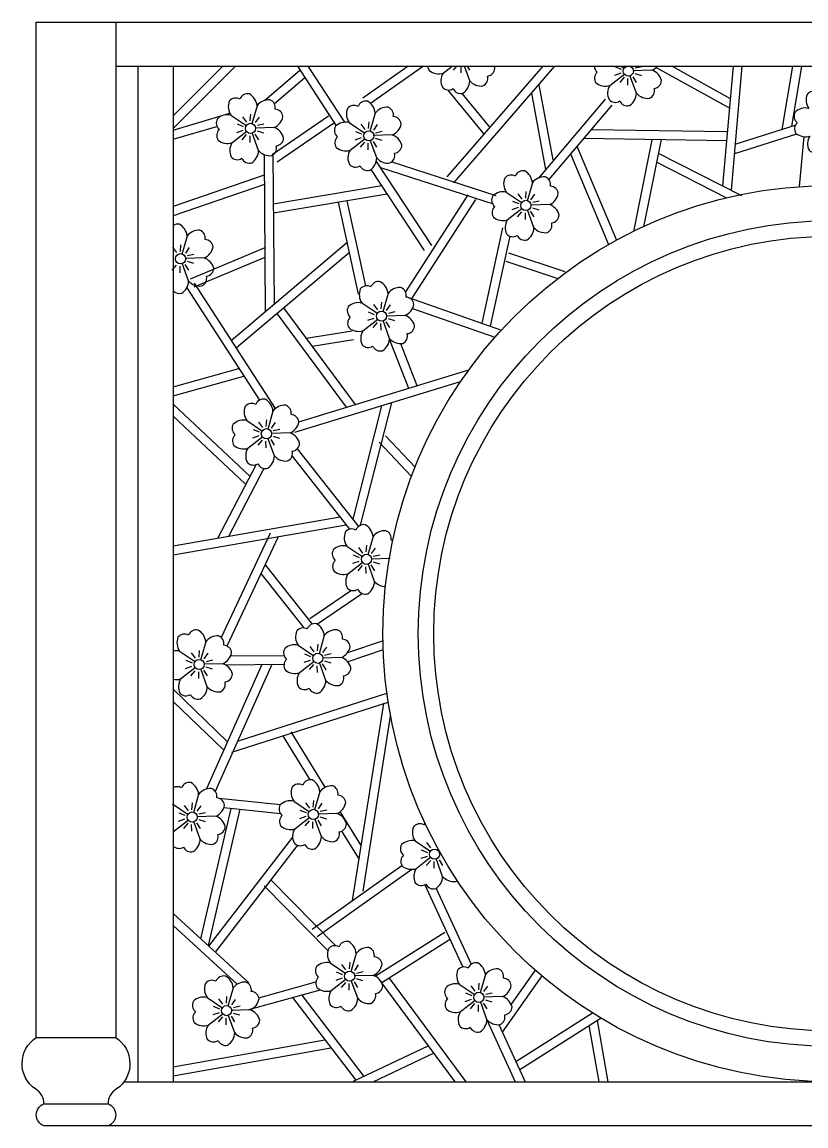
# Model space of a CAD drawing. Header units: metres. Extents: x 4363 to 8027, y 1003 to 3503.
# Drawn here: x 4363 to 6138, y 1003 to 3503 of the extents above; entities that cross this region are included whole.
import ezdxf

# ---------------------------------------------------------------- set-up
doc = ezdxf.new("R2010")
doc.units = ezdxf.units.M
for name, color, linetype in [('3', 3, 'Continuous'), ('4', 4, 'Continuous'), ('7', 7, 'Continuous')]:
    doc.layers.add(name, color=color, linetype=linetype)

msp = doc.modelspace()

# ---------------------------------------------------------------- linework, layer by layer
at = {"layer": '3'}
for p, q in [((4817.61, 3402.87), (4704.92, 3290.32)), ((4845.91, 3402.87), (4706.44, 3263.57)), ((4986.21, 3402.87), (5074.04, 3268.22)), ((5010.09, 3402.87), (5092.85, 3275.99)), ((5237.08, 3402.87), (5134.62, 3330.3)), ((5271.69, 3402.87), (5152.14, 3318.2)), ((5316.1, 3387.03), (5336.43, 3402.87)), ((5325.08, 3152.26), (5542.92, 3402.87)), ((5339.5, 3394.18), (5346.94, 3402.87)), ((5340.18, 3139.14), (5569.42, 3402.87)), ((5357.42, 3387.9), (5357.18, 3403.04)), ((5376.51, 3369.64), (5364.45, 3402.87)), ((5376.94, 3394.1), (5371.58, 3402.87)), ((5705.38, 3401.89), (5719.41, 3396.06)), ((5719.54, 3402.87), (5727.04, 3397.8)), ((5765.95, 3401.76), (5751.18, 3398.23)), ((5798.71, 3400.04), (5965.43, 3307.52)), ((5834.82, 3402.87), (5966.44, 3329.84)), ((5972.87, 3402.87), (5948.99, 3131.76)), ((5992.95, 3402.87), (5968.2, 3121.92)), ((6107.18, 3402.87), (6083.33, 3259.92)), ((6127.46, 3402.87), (6104.73, 3266.67)), ((4912.06, 3325.45), (4992.04, 3393.93)), ((4934, 3317.91), (5003.06, 3377.04)), ((5693.47, 3359.11), (5727.45, 3385.59)), ((5704.94, 3382.9), (5719.27, 3387.81)), ((5716.87, 3366.26), (5726.75, 3377.8)), ((5734.79, 3359.98), (5734.55, 3375.12)), ((5753.88, 3341.72), (5739.19, 3382.21)), ((5789.08, 3393.79), (5746.03, 3392.33)), ((5754.31, 3366.18), (5746.39, 3379.14)), ((5765.82, 3381.28), (5751.34, 3385.73)), ((5533.04, 3361.02), (5564.64, 3191.06)), ((5326.44, 3349.07), (5408.83, 3248.61)), ((5358.66, 3341.32), (5422.14, 3263.92)), ((5516.28, 3341.74), (5548.38, 3169.09)), ((5682.78, 3327.94), (5531.86, 3149.56)), ((4894.83, 3313.52), (4882.91, 3272.13)), ((5698.05, 3315.02), (5555.53, 3146.57)), ((4704.92, 3258.28), (4833.31, 3296.21)), ((4835.74, 3292.09), (4871.43, 3267.96)), ((4861.91, 3288.54), (4871.01, 3276.42)), ((4880.11, 3293.99), (4878.89, 3278.84)), ((4899.54, 3287.53), (4890.83, 3275.14)), ((5056.69, 3289.5), (4929.1, 3202.18)), ((5103.4, 3275.29), (5139.09, 3251.16)), ((5147.77, 3277.19), (5146.55, 3262.05)), ((5162.49, 3296.73), (5150.57, 3255.33)), ((4704.92, 3237.42), (4804.08, 3266.72)), ((4837.86, 3229.27), (4871.84, 3255.75)), ((4849.33, 3253.06), (4863.66, 3257.97)), ((4849.77, 3272.05), (4863.8, 3266.22)), ((4898.27, 3211.87), (4883.58, 3252.37)), ((4933.48, 3263.95), (4890.42, 3262.49)), ((4910.35, 3271.91), (4895.57, 3268.39)), ((4910.21, 3251.44), (4895.73, 3255.89)), ((5067.99, 3273), (4940.4, 3185.68)), ((5117.43, 3255.25), (5131.46, 3249.42)), ((5129.58, 3271.74), (5138.67, 3259.63)), ((5167.2, 3270.73), (5158.49, 3258.34)), ((5178.01, 3255.12), (5163.23, 3251.59)), ((5651, 3259.41), (5959.22, 3254.78)), ((5977.41, 3226.51), (6113.74, 3269.51)), ((4861.26, 3236.42), (4871.14, 3247.96)), ((4879.18, 3230.14), (4878.94, 3245.28)), ((4898.7, 3236.33), (4890.78, 3249.3)), ((5105.53, 3212.47), (5139.5, 3238.96)), ((5116.99, 3236.27), (5131.33, 3241.17)), ((5128.92, 3219.62), (5138.8, 3231.16)), ((5146.84, 3213.34), (5146.6, 3228.49)), ((5165.93, 3195.08), (5151.24, 3235.58)), ((5201.14, 3247.15), (5158.08, 3245.7)), ((5166.36, 3219.54), (5158.44, 3232.5)), ((5177.87, 3234.64), (5163.39, 3239.09)), ((5634.29, 3239.66), (5958.92, 3234.78)), ((5789.1, 3235.9), (5747.21, 3028.75)), ((5809.74, 3237.02), (5769.79, 3039.51)), ((5976.55, 3205.27), (6116.82, 3249.51)), ((6132.97, 3243.41), (6122.29, 3130.26)), ((4910.95, 3202.06), (4913.4, 2846.9)), ((4930.95, 3202.2), (4933.28, 2863.72)), ((5604.78, 3204.79), (5690.89, 2998.83)), ((5619.29, 3221.94), (5708.46, 3008.66)), ((5803.52, 3206.27), (5991.97, 3109.74)), ((5164.8, 3187.19), (5290.09, 2996.88)), ((5200.21, 3186.52), (5435.65, 3110.31)), ((5798.56, 3186.34), (5957.81, 3104.77)), ((4911.26, 3156.19), (4704.92, 3085.27)), ((5152.82, 3169.02), (5273.38, 2985.88)), ((5174.31, 3173.88), (5429.49, 3091.28)), ((4911.41, 3135.09), (4704.92, 3064.12)), ((5177.37, 3131.73), (4931.72, 3090.45)), ((5518.43, 3139.03), (5506.51, 3097.63)), ((5189.39, 3113.47), (4931.86, 3070.19)), ((5372.51, 3111.54), (5230.99, 2891.66)), ((5389.32, 3100.72), (5244.17, 2875.18)), ((5459.34, 3117.6), (5495.02, 3093.47)), ((5485.51, 3114.04), (5494.61, 3101.93)), ((5503.7, 3119.5), (5502.49, 3104.35)), ((5523.14, 3113.04), (5514.43, 3100.65)), ((5078.49, 3094.83), (5124.06, 2886.41)), ((5098.23, 3098.15), (5140.4, 2905.31)), ((5461.46, 3054.78), (5495.44, 3081.26)), ((5472.93, 3078.57), (5487.26, 3083.48)), ((5473.37, 3097.56), (5487.39, 3091.73)), ((5521.87, 3037.38), (5507.18, 3077.88)), ((5557.07, 3089.46), (5514.02, 3088)), ((5533.94, 3097.42), (5519.17, 3093.9)), ((5533.81, 3076.95), (5519.33, 3081.4)), ((5484.86, 3061.93), (5494.74, 3073.46)), ((5502.78, 3055.64), (5502.54, 3070.79)), ((5522.29, 3061.84), (5514.38, 3074.81)), ((5450.76, 3037), (5404, 2820.71)), ((4736.51, 3018.23), (4724.59, 2976.83)), ((4836.49, 2781.85), (5097.6, 3002.71)), ((5467.1, 3017.95), (5423.03, 2814.06)), ((4703.59, 2993.24), (4712.69, 2981.12)), ((4721.79, 2998.69), (4720.57, 2983.55)), ((4741.22, 2992.23), (4732.51, 2979.84)), ((4752.03, 2976.62), (4737.25, 2973.09)), ((4912.4, 2991.37), (4743.67, 2920.94)), ((4848.25, 2765.6), (5103.3, 2981.34)), ((5464.16, 2980.46), (5591.75, 2937.98)), ((4702.94, 2941.12), (4712.82, 2952.66)), ((4739.95, 2916.58), (4725.26, 2957.07)), ((4775.16, 2968.65), (4732.1, 2967.19)), ((4740.38, 2941.04), (4732.46, 2954)), ((4751.89, 2956.14), (4737.41, 2960.59)), ((4912.55, 2969.76), (4751.38, 2902.48)), ((5457.85, 2961.48), (5575.88, 2922.18)), ((4720.86, 2934.84), (4720.62, 2949.98)), ((4735.84, 2900.75), (4900.14, 2646.5)), ((4752.64, 2911.6), (4936.25, 2627.47)), ((5191.41, 2888.12), (5179.49, 2846.72)), ((5237.62, 2878.88), (5448.2, 2805.26)), ((4955.05, 2855.94), (5117.12, 2636.78)), ((5132.32, 2866.69), (5168, 2842.56)), ((5158.49, 2863.13), (5167.59, 2851.02)), ((5176.68, 2868.59), (5175.47, 2853.44)), ((5196.12, 2862.13), (5187.41, 2849.74)), ((5246.98, 2854.42), (5433.68, 2789.15)), ((4939.75, 2842.99), (5096.83, 2630.59)), ((5134.44, 2803.87), (5168.42, 2830.35)), ((5145.91, 2827.66), (5160.24, 2832.57)), ((5146.35, 2846.65), (5160.37, 2840.81)), ((5194.85, 2786.47), (5180.16, 2826.97)), ((5230.05, 2838.55), (5187, 2837.09)), ((5206.92, 2846.51), (5192.15, 2842.99)), ((5206.79, 2826.04), (5192.31, 2830.49)), ((5005.95, 2787.11), (5110.52, 2803.36)), ((5157.84, 2811.02), (5167.72, 2822.55)), ((5175.76, 2804.73), (5175.52, 2819.88)), ((5195.27, 2810.93), (5187.36, 2823.9)), ((5019.37, 2768.96), (5113.59, 2783.6)), ((5194.63, 2783.43), (5237.83, 2673.6)), ((5219.48, 2774.88), (5257.02, 2679.45)), ((4704.92, 2676.85), (4853.69, 2718.39)), ((4704.92, 2656.08), (4865.06, 2700.8)), ((4989.46, 2597.84), (5374.42, 2715.26)), ((4980.69, 2574.25), (5355.68, 2688.64)), ((4704.92, 2637.69), (4878.71, 2474.17)), ((5176.78, 2634.07), (5111.71, 2377.41)), ((5199.14, 2640.89), (5128.72, 2363.13)), ((4704.92, 2610.23), (4867.77, 2457)), ((4871.8, 2600.48), (4907.49, 2576.35)), ((4916.17, 2602.37), (4914.96, 2587.23)), ((4930.89, 2621.91), (4918.97, 2580.51)), ((4885.83, 2580.43), (4899.86, 2574.6)), ((4897.98, 2596.92), (4907.07, 2584.81)), ((4935.6, 2595.92), (4926.89, 2583.52)), ((4946.41, 2580.3), (4931.63, 2576.77)), ((4873.93, 2537.65), (4907.9, 2564.14)), ((4885.4, 2561.45), (4899.73, 2566.36)), ((4897.32, 2544.8), (4907.2, 2556.34)), ((4915.24, 2538.52), (4915.01, 2553.67)), ((4934.33, 2520.26), (4919.64, 2560.76)), ((4969.54, 2572.33), (4926.48, 2570.88)), ((4934.76, 2544.72), (4926.84, 2557.68)), ((4946.27, 2559.82), (4931.8, 2564.28)), ((5171.42, 2551.76), (5244.55, 2474.05)), ((5185.98, 2565.46), (5252.55, 2494.73)), ((4985.99, 2536.62), (5124.53, 2360.65)), ((4892.5, 2500.67), (4805.3, 2333.15)), ((4974.07, 2519.43), (5104.15, 2354.2)), ((4910.53, 2491.97), (4830.09, 2337.46)), ((5082.78, 2381.36), (4704.92, 2315.72)), ((5096.84, 2363.5), (4704.92, 2295.42)), ((4924.44, 2345.63), (4813.64, 2109.1)), ((4942.55, 2337.14), (4826.6, 2089.62)), ((5157.43, 2337.51), (5145.51, 2296.11)), ((5098.34, 2316.08), (5134.03, 2291.95)), ((5124.51, 2312.52), (5133.61, 2300.41)), ((5142.7, 2317.98), (5141.49, 2302.83)), ((5162.14, 2311.52), (5153.43, 2299.13)), ((5100.46, 2253.26), (5134.44, 2279.74)), ((5111.93, 2277.05), (5126.26, 2281.96)), ((5112.37, 2296.04), (5126.39, 2290.21)), ((5160.87, 2235.86), (5146.18, 2276.36)), ((5196.07, 2287.94), (5153.02, 2286.48)), ((5172.94, 2295.9), (5158.17, 2292.38)), ((5172.81, 2275.43), (5158.33, 2279.88)), ((4903.46, 2253.69), (5001.16, 2130.64)), ((4912.94, 2273.92), (5019.73, 2139.42)), ((5123.86, 2260.41), (5133.74, 2271.94)), ((5141.78, 2254.12), (5141.54, 2269.27)), ((5161.29, 2260.32), (5153.38, 2273.29)), ((5108.95, 2215.59), (5014.3, 2151.38)), ((5133.93, 2208.37), (5031.6, 2138.95)), ((5047.21, 2113.33), (5035.29, 2071.94)), ((5180.13, 2101.72), (5099.67, 2074.64)), ((4719.59, 2077.89), (4755.28, 2053.76)), ((4763.96, 2079.79), (4762.74, 2064.64)), ((4778.68, 2099.32), (4766.76, 2057.92)), ((4988.12, 2091.9), (5023.81, 2067.77)), ((5014.29, 2088.35), (5023.39, 2076.23)), ((5032.49, 2093.8), (5031.27, 2078.65)), ((5051.92, 2087.34), (5043.21, 2074.95)), ((5180.68, 2080.8), (5100.41, 2053.79)), ((4733.62, 2057.85), (4747.65, 2052.01)), ((4745.77, 2074.33), (4754.86, 2062.22)), ((4783.39, 2073.33), (4774.68, 2060.94)), ((4794.2, 2057.71), (4779.42, 2054.19)), ((4835.04, 2067.28), (4955.67, 2068.58)), ((4990.24, 2029.08), (5024.22, 2055.56)), ((5001.71, 2052.87), (5016.04, 2057.78)), ((5002.15, 2071.86), (5016.18, 2066.03)), ((5050.65, 2011.68), (5035.96, 2052.18)), ((5085.86, 2063.76), (5042.8, 2062.3)), ((5062.73, 2071.72), (5047.95, 2068.2)), ((5062.59, 2051.25), (5048.11, 2055.7)), ((4721.71, 2015.07), (4755.69, 2041.55)), ((4733.18, 2038.86), (4747.51, 2043.77)), ((4745.11, 2022.22), (4754.99, 2033.75)), ((4763.03, 2015.93), (4762.79, 2031.08)), ((4782.12, 1997.67), (4767.43, 2038.17)), ((4817.33, 2049.75), (4774.27, 2048.29)), ((4782.55, 2022.13), (4774.63, 2035.1)), ((4794.06, 2037.24), (4779.58, 2041.69)), ((4906.03, 2048.05), (4780.77, 1765.97)), ((4928.02, 2048.28), (4800.27, 1760.6)), ((4822.97, 2047.15), (4955.99, 2048.58)), ((5013.64, 2036.23), (5023.52, 2047.77)), ((5031.56, 2029.94), (5031.32, 2045.09)), ((5051.08, 2036.14), (5043.16, 2049.11)), ((4704.92, 1991.72), (4828.26, 1872.92)), ((4850.81, 1874.43), (5189.05, 1982.63)), ((4704.92, 1963.95), (4818.78, 1854.28)), ((4837.54, 1849.19), (5191.95, 1962.56)), ((5111.31, 1513.5), (5181.59, 1959.24)), ((5134.9, 1534.71), (5197.37, 1930.91)), ((5015.32, 1786.89), (4954.74, 1884.99)), ((5049.41, 1769.77), (4971.76, 1895.5)), ((4762.62, 1753.78), (4750.7, 1712.38)), ((5037.16, 1759.78), (5025.24, 1718.38)), ((4703.53, 1732.34), (4739.21, 1708.21)), ((4729.7, 1728.79), (4738.8, 1716.67)), ((4747.89, 1734.24), (4746.68, 1719.1)), ((4767.33, 1727.78), (4758.62, 1715.39)), ((4808.12, 1745), (4947.82, 1730.5)), ((4978.07, 1738.35), (5013.76, 1714.22)), ((5004.24, 1734.79), (5013.34, 1722.68)), ((5022.44, 1740.24), (5021.22, 1725.1)), ((5041.87, 1733.79), (5033.16, 1721.39)), ((4717.56, 1712.3), (4731.58, 1706.47)), ((4801.26, 1704.2), (4758.21, 1702.74)), ((4778.13, 1712.17), (4763.36, 1708.64)), ((4835.79, 1722.02), (4767.06, 1426.64)), ((4855.84, 1719.94), (4783.99, 1411.12)), ((4819.77, 1723.68), (4947.82, 1710.4)), ((4980.19, 1675.52), (5014.17, 1702.01)), ((4991.66, 1699.32), (5005.99, 1704.23)), ((4992.1, 1718.31), (5006.12, 1712.47)), ((5075.8, 1710.21), (5032.75, 1708.75)), ((5052.67, 1718.17), (5037.9, 1714.65)), ((5052.54, 1697.69), (5038.06, 1702.15)), ((5130.91, 1637.79), (5083.4, 1714.72)), ((4705.65, 1669.52), (4739.63, 1696)), ((4717.12, 1693.32), (4731.45, 1698.22)), ((4729.05, 1676.67), (4738.93, 1688.21)), ((4746.97, 1670.39), (4746.73, 1685.53)), ((4766.06, 1652.13), (4751.37, 1692.62)), ((4766.48, 1676.59), (4758.57, 1689.55)), ((4778, 1691.69), (4763.52, 1696.14)), ((5003.59, 1682.68), (5013.47, 1694.21)), ((5021.51, 1676.39), (5021.27, 1691.54)), ((5040.6, 1658.13), (5025.91, 1698.63)), ((5041.03, 1682.59), (5033.11, 1695.56)), ((4975.44, 1656.55), (4785.03, 1410.17)), ((5126.13, 1607.47), (5087.08, 1670.7)), ((4986.69, 1638.39), (4799.82, 1396.6)), ((5252.61, 1648.28), (5288.3, 1624.15)), ((5266.64, 1628.23), (5280.67, 1622.4)), ((5278.78, 1644.72), (5287.88, 1632.61)), ((5254.73, 1585.45), (5288.71, 1611.94)), ((5266.2, 1609.25), (5280.53, 1614.16)), ((5278.13, 1592.6), (5288.01, 1604.14)), ((5296.05, 1586.32), (5295.81, 1601.47)), ((5315.14, 1568.06), (5300.45, 1608.56)), ((5315.57, 1592.52), (5307.65, 1605.48)), ((5019.74, 1448.44), (5222.81, 1592.72)), ((5031.32, 1432.14), (5245.11, 1584.04)), ((4925.27, 1560.61), (5073.2, 1410.8)), ((4911.04, 1546.56), (5055.39, 1400.37)), ((5274.88, 1549.1), (5360.47, 1362.57)), ((5300.62, 1540.96), (5379.53, 1368.99)), ((4704.92, 1483.64), (4876.06, 1326.68)), ((4704.92, 1456.53), (4850.07, 1323.8)), ((5320.16, 1441.15), (5162.94, 1341.7)), ((5330.85, 1424.25), (5177.13, 1327.01)), ((5119.32, 1393.49), (5107.4, 1352.09)), ((5060.23, 1372.05), (5095.92, 1347.93)), ((5074.26, 1352.01), (5088.29, 1346.18)), ((5086.41, 1368.5), (5095.5, 1356.39)), ((5104.6, 1373.95), (5103.38, 1358.81)), ((5124.03, 1367.5), (5115.32, 1355.1)), ((5134.84, 1351.88), (5120.06, 1348.35)), ((5524.78, 1355.62), (5470, 1278.37)), ((4898.96, 1293.32), (5028.14, 1328.97)), ((5062.35, 1309.23), (5096.33, 1335.72)), ((5073.82, 1333.03), (5088.15, 1337.94)), ((5085.75, 1316.38), (5095.63, 1327.92)), ((5103.67, 1310.1), (5103.43, 1325.25)), ((5122.76, 1291.84), (5108.07, 1332.34)), ((5157.97, 1343.91), (5114.91, 1342.46)), ((5123.19, 1316.3), (5115.27, 1329.26)), ((5134.7, 1331.4), (5120.22, 1335.86)), ((5174.29, 1330.18), (5342.57, 1102.87)), ((5193.74, 1337.52), (5367.45, 1102.87)), ((5397.17, 1325.91), (5395.96, 1310.77)), ((5411.9, 1345.45), (5399.98, 1304.05)), ((5540, 1342.5), (5449.95, 1215.53)), ((4840.77, 1315.43), (4828.85, 1274.03)), ((4876.43, 1266.36), (5038.2, 1311.01)), ((5352.81, 1324.02), (5388.5, 1299.89)), ((5366.84, 1303.98), (5380.86, 1298.14)), ((5378.98, 1320.46), (5388.08, 1308.35)), ((5416.61, 1319.46), (5407.9, 1307.06)), ((5427.41, 1303.84), (5412.64, 1300.31)), ((4781.68, 1293.99), (4817.37, 1269.86)), ((4807.86, 1290.44), (4816.95, 1278.32)), ((4826.05, 1295.89), (4824.84, 1280.75)), ((4845.48, 1289.43), (4836.77, 1277.04)), ((4975.09, 1293.91), (5118.28, 1106.39)), ((4996.08, 1299.38), (5136.77, 1115.12)), ((5354.93, 1261.19), (5388.91, 1287.68)), ((5366.4, 1284.99), (5380.73, 1289.9)), ((5378.33, 1268.34), (5388.21, 1279.88)), ((5396.25, 1262.06), (5396.01, 1277.21)), ((5415.34, 1243.8), (5400.65, 1284.3)), ((5450.54, 1295.87), (5407.49, 1294.42)), ((5415.76, 1268.26), (5407.85, 1281.22)), ((5427.28, 1283.36), (5412.8, 1287.82)), ((4783.81, 1231.17), (4817.78, 1257.65)), ((4795.27, 1254.97), (4809.61, 1259.87)), ((4795.71, 1273.95), (4809.74, 1268.12)), ((4844.21, 1213.78), (4829.52, 1254.27)), ((4879.42, 1265.85), (4836.36, 1264.39)), ((4844.64, 1238.24), (4836.72, 1251.2)), ((4856.29, 1273.82), (4841.51, 1270.29)), ((4856.15, 1253.34), (4841.67, 1257.79)), ((5654.81, 1258.56), (5481.03, 1147.8)), ((4807.2, 1238.32), (4817.08, 1249.86)), ((4825.12, 1232.04), (4824.88, 1247.18)), ((5415.31, 1243.07), (5479.64, 1102.87)), ((5442.29, 1232.22), (5501.65, 1102.87)), ((5673.78, 1246.92), (5489.93, 1129.75)), ((5669.31, 1102.87), (5647.22, 1230)), ((5689.61, 1102.87), (5665.5, 1241.65)), ((4704.92, 1136.61), (5048.46, 1197.83)), ((4704.92, 1116.29), (5062.11, 1179.94)), ((5113.47, 1104.12), (5282.54, 1183.95)), ((5157.66, 1102.87), (5294.68, 1167.57))]:
    msp.add_line(p, q, dxfattribs=at)
msp.add_circle((6195, 2117.87), 935, dxfattribs=at)
at = {"layer": '4'}
msp.add_lwpolyline([(7977.84, 1002.87), (4412.16, 1002.87, -0.69), (4412.16, 1052.87, 0.27), (4393.71, 1086.18, -0.54), (4394.92, 1202.87), (4394.92, 3502.87), (7995.08, 3502.87), (7995.08, 1202.87, -0.54), (7996.29, 1086.18, 0.27), (7977.84, 1052.87, -0.69)], format="xyb", close=True, dxfattribs=at)
msp.add_circle((6195, 2117.87), 900, dxfattribs=at)
at = {"layer": '7'}
for p, q in [((4574.92, 3502.87), (4574.92, 1202.87)), ((4574.92, 3402.87), (7815.08, 3402.87)), ((4624.92, 3402.87), (4624.92, 1102.87)), ((4704.92, 3402.87), (4704.92, 1102.87)), ((4394.92, 1202.87), (4574.92, 1202.87)), ((4593.45, 1102.87), (7796.55, 1102.87)), ((4412.16, 1052.87), (4557.68, 1052.87))]:
    msp.add_line(p, q, dxfattribs=at)
for points in [[(5281.65, 3402.87, 0.14), (5284.84, 3393.25, 0.25), (5316.1, 3387.03, 0.25), (5314.51, 3355.19, 0.37), (5338.75, 3352.07, 0.37), (5360.93, 3341.82, 0.25), (5376.51, 3369.64, 0.25), (5406.3, 3358.28, 0.37), (5416.75, 3380.37, 0.37), (5433.36, 3398.29, 0.04), (5431.78, 3402.87, 0.04)], [(5658.09, 3402.87, 0.21), (5665.1, 3389.6, 0.37), (5662.2, 3365.33, 0.25), (5693.47, 3359.11, 0.25), (5691.88, 3327.27, 0.37), (5716.11, 3324.15, 0.37), (5738.3, 3313.9, 0.25), (5753.88, 3341.72, 0.25), (5783.67, 3330.36, 0.37), (5794.12, 3352.45, 0.37), (5810.72, 3370.37, 0.25), (5789.08, 3393.79, 0.11), (5801.45, 3402.87, 0.11)], [(4704.92, 2894.68, 0.3), (4724.37, 2888.76, 0.25), (4739.95, 2916.58, 0.25), (4769.74, 2905.22, 0.37), (4780.19, 2927.31, 0.37), (4796.79, 2945.24, 0.25), (4775.16, 2968.65, 0.25), (4795.16, 2993.47, 0.37), (4777.39, 3010.24, 0.37), (4765.47, 3031.57, 0.25), (4736.51, 3018.23, 0.25), (4719.08, 3044.92, 0.2), (4704.92, 3042.3, 0.2)], [(5202.19, 2328.94, 0.05), (5198.3, 2329.53, 0.37), (5186.38, 2350.86, 0.25), (5157.43, 2337.51, 0.25), (5140, 2364.21, 0.37), (5118.56, 2352.48, 0.37), (5094.59, 2347.74, 0.25), (5098.34, 2316.08, 0.25), (5067.56, 2307.76, 0.37), (5072.09, 2283.74, 0.37), (5069.19, 2259.48, 0.25), (5100.46, 2253.26, 0.25), (5098.87, 2221.41, 0.37), (5123.1, 2218.3, 0.37), (5145.28, 2208.05, 0.25), (5160.87, 2235.86, 0.21), (5185.59, 2224.27, 0.21)], [(4704.92, 2014.39, 0.12), (4721.71, 2015.07, 0.25), (4720.12, 1983.22, 0.37), (4744.36, 1980.11, 0.37), (4766.54, 1969.86, 0.25), (4782.12, 1997.67, 0.25), (4811.91, 1986.32, 0.37), (4822.36, 2008.4, 0.37), (4838.97, 2026.33, 0.25), (4817.33, 2049.75, 0.25), (4837.33, 2074.57, 0.37), (4819.56, 2091.33, 0.37), (4807.64, 2112.67, 0.25), (4778.68, 2099.32, 0.25), (4761.26, 2126.02, 0.37), (4739.82, 2114.29, 0.37), (4715.85, 2109.55, 0.25), (4719.59, 2077.89, 0.11), (4704.92, 2077.96, 0.11)], [(4704.92, 1636.77, 0.35), (4728.29, 1634.56, 0.37), (4750.47, 1624.31, 0.25), (4766.06, 1652.13, 0.25), (4795.85, 1640.77, 0.37), (4806.3, 1662.86, 0.37), (4822.9, 1680.79, 0.25), (4801.26, 1704.2, 0.25), (4821.27, 1729.02, 0.37), (4803.49, 1745.79, 0.37), (4791.57, 1767.12, 0.25), (4762.62, 1753.78, 0.25), (4745.19, 1780.48, 0.37), (4723.75, 1768.75, 0.27), (4704.92, 1768.54)], [(5275.09, 1688.94, 0.06), (5272.84, 1684.68, 0.37), (5248.87, 1679.94, 0.25), (5252.61, 1648.28, 0.25), (5221.83, 1639.95, 0.37), (5226.36, 1615.94, 0.37), (5223.46, 1591.68, 0.25), (5254.73, 1585.45, 0.25), (5253.14, 1553.61, 0.37), (5277.37, 1550.5, 0.37), (5299.56, 1540.24, 0.25), (5315.14, 1568.06, 0.25), (5344.93, 1556.7, 0.05), (5348.07, 1558.47, 0.05)], [(4704.92, 1669.31, 0.01), (4705.65, 1669.52, 0.01), (4704.92, 1668.22, 0.01)], [(4574.92, 1202.87, -0.54), (4576.13, 1086.18, 0.27), (4557.68, 1052.87, -0.69), (4557.68, 1002.87)]]:
    msp.add_lwpolyline(points, format="xyb", dxfattribs=at)
for points in [[(6144.72, 3212.79, 0.37), (6168.96, 3209.68, 0.37), (6191.14, 3199.43, 0.25), (6206.72, 3227.24, 0.25), (6236.51, 3215.88, 0.37), (6246.96, 3237.97, 0.37), (6263.57, 3255.9, 0.25), (6241.93, 3279.32, 0.25), (6261.93, 3304.14, 0.37), (6244.16, 3320.9, 0.37), (6232.24, 3342.24, 0.25), (6203.28, 3328.89, 0.25), (6185.86, 3355.59, 0.37), (6164.42, 3343.86, 0.37), (6140.45, 3339.12, 0.25), (6144.19, 3307.46, 0.25), (6113.41, 3299.13, 0.37), (6117.94, 3275.12, 0.37), (6115.05, 3250.86, 0.25), (6146.32, 3244.63, 0.25)], [(4836.27, 3197.42, 0.37), (4860.5, 3194.31, 0.37), (4882.69, 3184.06, 0.25), (4898.27, 3211.87, 0.25), (4928.06, 3200.52, 0.37), (4938.51, 3222.61, 0.37), (4955.11, 3240.53, 0.25), (4933.48, 3263.95, 0.25), (4953.48, 3288.77, 0.37), (4935.71, 3305.54, 0.37), (4923.79, 3326.87, 0.25), (4894.83, 3313.52, 0.25), (4877.4, 3340.22, 0.37), (4855.97, 3328.5, 0.37), (4832, 3323.75, 0.25), (4835.74, 3292.09, 0.25), (4804.96, 3283.77, 0.37), (4809.49, 3259.75, 0.37), (4806.59, 3235.49, 0.25), (4837.86, 3229.27, 0.25)], [(5103.93, 3180.63, 0.37), (5128.17, 3177.51, 0.37), (5150.35, 3167.26, 0.25), (5165.93, 3195.08, 0.25), (5195.72, 3183.72, 0.37), (5206.17, 3205.81, 0.37), (5222.78, 3223.74, 0.25), (5201.14, 3247.15, 0.25), (5221.14, 3271.97, 0.37), (5203.37, 3288.74, 0.37), (5191.45, 3310.07, 0.25), (5162.49, 3296.73, 0.25), (5145.07, 3323.43, 0.37), (5123.63, 3311.7, 0.37), (5099.66, 3306.96, 0.25), (5103.4, 3275.29, 0.25), (5072.62, 3266.97, 0.37), (5077.15, 3242.96, 0.37), (5074.26, 3218.69, 0.25), (5105.53, 3212.47, 0.25)], [(5459.87, 3022.93, 0.37), (5484.1, 3019.82, 0.37), (5506.28, 3009.57, 0.25), (5521.87, 3037.38, 0.25), (5551.66, 3026.03, 0.37), (5562.11, 3048.11, 0.37), (5578.71, 3066.04, 0.25), (5557.07, 3089.46, 0.25), (5577.08, 3114.28, 0.37), (5559.3, 3131.05, 0.37), (5547.38, 3152.38, 0.25), (5518.43, 3139.03, 0.25), (5501, 3165.73, 0.37), (5479.56, 3154, 0.37), (5455.59, 3149.26, 0.25), (5459.34, 3117.6, 0.25), (5428.56, 3109.28, 0.37), (5433.09, 3085.26, 0.37), (5430.19, 3061, 0.25), (5461.46, 3054.78, 0.25)], [(5132.85, 2772.02, 0.37), (5157.08, 2768.91, 0.37), (5179.26, 2758.66, 0.25), (5194.85, 2786.47, 0.25), (5224.64, 2775.12, 0.37), (5235.09, 2797.2, 0.37), (5251.69, 2815.13, 0.25), (5230.05, 2838.55, 0.25), (5250.06, 2863.37, 0.37), (5232.28, 2880.13, 0.37), (5220.36, 2901.47, 0.25), (5191.41, 2888.12, 0.25), (5173.98, 2914.82, 0.37), (5152.54, 2903.09, 0.37), (5128.57, 2898.35, 0.25), (5132.32, 2866.69, 0.25), (5101.54, 2858.37, 0.37), (5106.07, 2834.35, 0.37), (5103.17, 2810.09, 0.25), (5134.44, 2803.87, 0.25)], [(4872.33, 2505.81, 0.37), (4896.57, 2502.7, 0.37), (4918.75, 2492.45, 0.25), (4934.33, 2520.26, 0.25), (4964.12, 2508.9, 0.37), (4974.57, 2530.99, 0.37), (4991.18, 2548.92, 0.25), (4969.54, 2572.33, 0.25), (4989.55, 2597.16, 0.37), (4971.77, 2613.92, 0.37), (4959.85, 2635.25, 0.25), (4930.89, 2621.91, 0.25), (4913.47, 2648.61, 0.37), (4892.03, 2636.88, 0.37), (4868.06, 2632.14, 0.25), (4871.8, 2600.48, 0.25), (4841.03, 2592.15, 0.37), (4845.55, 2568.14, 0.37), (4842.66, 2543.88, 0.25), (4873.93, 2537.65, 0.25)], [(4988.65, 1997.23, 0.37), (5012.89, 1994.12, 0.37), (5035.07, 1983.87, 0.25), (5050.65, 2011.68, 0.25), (5080.44, 2000.33, 0.37), (5090.89, 2022.41, 0.37), (5107.49, 2040.34, 0.25), (5085.86, 2063.76, 0.25), (5105.86, 2088.58, 0.37), (5088.09, 2105.35, 0.37), (5076.17, 2126.68, 0.25), (5047.21, 2113.33, 0.25), (5029.78, 2140.03, 0.37), (5008.35, 2128.31, 0.37), (4984.38, 2123.56, 0.25), (4988.12, 2091.9, 0.25), (4957.34, 2083.58, 0.37), (4961.87, 2059.56, 0.37), (4958.98, 2035.3, 0.25), (4990.24, 2029.08, 0.25)], [(4978.6, 1643.68, 0.37), (5002.83, 1640.57, 0.37), (5025.01, 1630.32, 0.25), (5040.6, 1658.13, 0.25), (5070.39, 1646.77, 0.37), (5080.84, 1668.86, 0.37), (5097.44, 1686.79, 0.25), (5075.8, 1710.21, 0.25), (5095.81, 1735.03, 0.37), (5078.03, 1751.79, 0.37), (5066.11, 1773.12, 0.25), (5037.16, 1759.78, 0.25), (5019.73, 1786.48, 0.37), (4998.3, 1774.75, 0.37), (4974.32, 1770.01, 0.25), (4978.07, 1738.35, 0.25), (4947.29, 1730.02, 0.37), (4951.82, 1706.01, 0.37), (4948.92, 1681.75, 0.25), (4980.19, 1675.52, 0.25)], [(5060.76, 1277.39, 0.37), (5085, 1274.28, 0.37), (5107.18, 1264.02, 0.25), (5122.76, 1291.84, 0.25), (5152.55, 1280.48, 0.37), (5163, 1302.57, 0.37), (5179.61, 1320.5, 0.25), (5157.97, 1343.91, 0.25), (5177.97, 1368.74, 0.37), (5160.2, 1385.5, 0.37), (5148.28, 1406.83, 0.25), (5119.32, 1393.49, 0.25), (5101.9, 1420.19, 0.37), (5080.46, 1408.46, 0.37), (5056.49, 1403.72, 0.25), (5060.23, 1372.05, 0.25), (5029.45, 1363.73, 0.37), (5033.98, 1339.72, 0.37), (5031.09, 1315.46, 0.25), (5062.35, 1309.23, 0.25)], [(5353.34, 1229.35, 0.37), (5377.57, 1226.24, 0.37), (5399.75, 1215.99, 0.25), (5415.34, 1243.8, 0.25), (5445.13, 1232.44, 0.37), (5455.58, 1254.53, 0.37), (5472.18, 1272.46, 0.25), (5450.54, 1295.87, 0.25), (5470.55, 1320.7, 0.37), (5452.77, 1337.46, 0.37), (5440.85, 1358.79, 0.25), (5411.9, 1345.45, 0.25), (5394.47, 1372.15, 0.37), (5373.03, 1360.42, 0.37), (5349.06, 1355.68, 0.25), (5352.81, 1324.02, 0.25), (5322.03, 1315.69, 0.37), (5326.56, 1291.68, 0.37), (5323.66, 1267.42, 0.25), (5354.93, 1261.19, 0.25)], [(4782.21, 1199.33, 0.37), (4806.45, 1196.21, 0.37), (4828.63, 1185.96, 0.25), (4844.21, 1213.78, 0.25), (4874, 1202.42, 0.37), (4884.45, 1224.51, 0.37), (4901.06, 1242.44, 0.25), (4879.42, 1265.85, 0.25), (4899.42, 1290.67, 0.37), (4881.65, 1307.44, 0.37), (4869.73, 1328.77, 0.25), (4840.77, 1315.43, 0.25), (4823.35, 1342.12, 0.37), (4801.91, 1330.4, 0.37), (4777.94, 1325.65, 0.25), (4781.68, 1293.99, 0.25), (4750.9, 1285.67, 0.37), (4755.43, 1261.66, 0.37), (4752.54, 1237.39, 0.25), (4783.81, 1231.17, 0.25)]]:
    msp.add_lwpolyline(points, format="xyb", close=True, dxfattribs=at)
for centre, radius in [((5735.64, 3391.98), 11.55), ((4880.04, 3262.14), 11.55), ((5147.7, 3245.34), 11.55), ((6195, 2117.87), 1015), ((5503.63, 3087.65), 11.55), ((4721.72, 2966.84), 11.55), ((5176.61, 2836.74), 11.55), ((4916.1, 2570.53), 11.55), ((5142.63, 2286.13), 11.55), ((4763.89, 2047.94), 11.55), ((5032.42, 2061.95), 11.55), ((4747.82, 1702.39), 11.55), ((5022.36, 1708.4), 11.55), ((5296.91, 1618.33), 11.55), ((5104.53, 1342.11), 11.55), ((5397.1, 1294.07), 11.55), ((4825.98, 1264.04), 11.55)]:
    msp.add_circle(centre, radius, dxfattribs=at)

doc.saveas('drawing.dxf')
